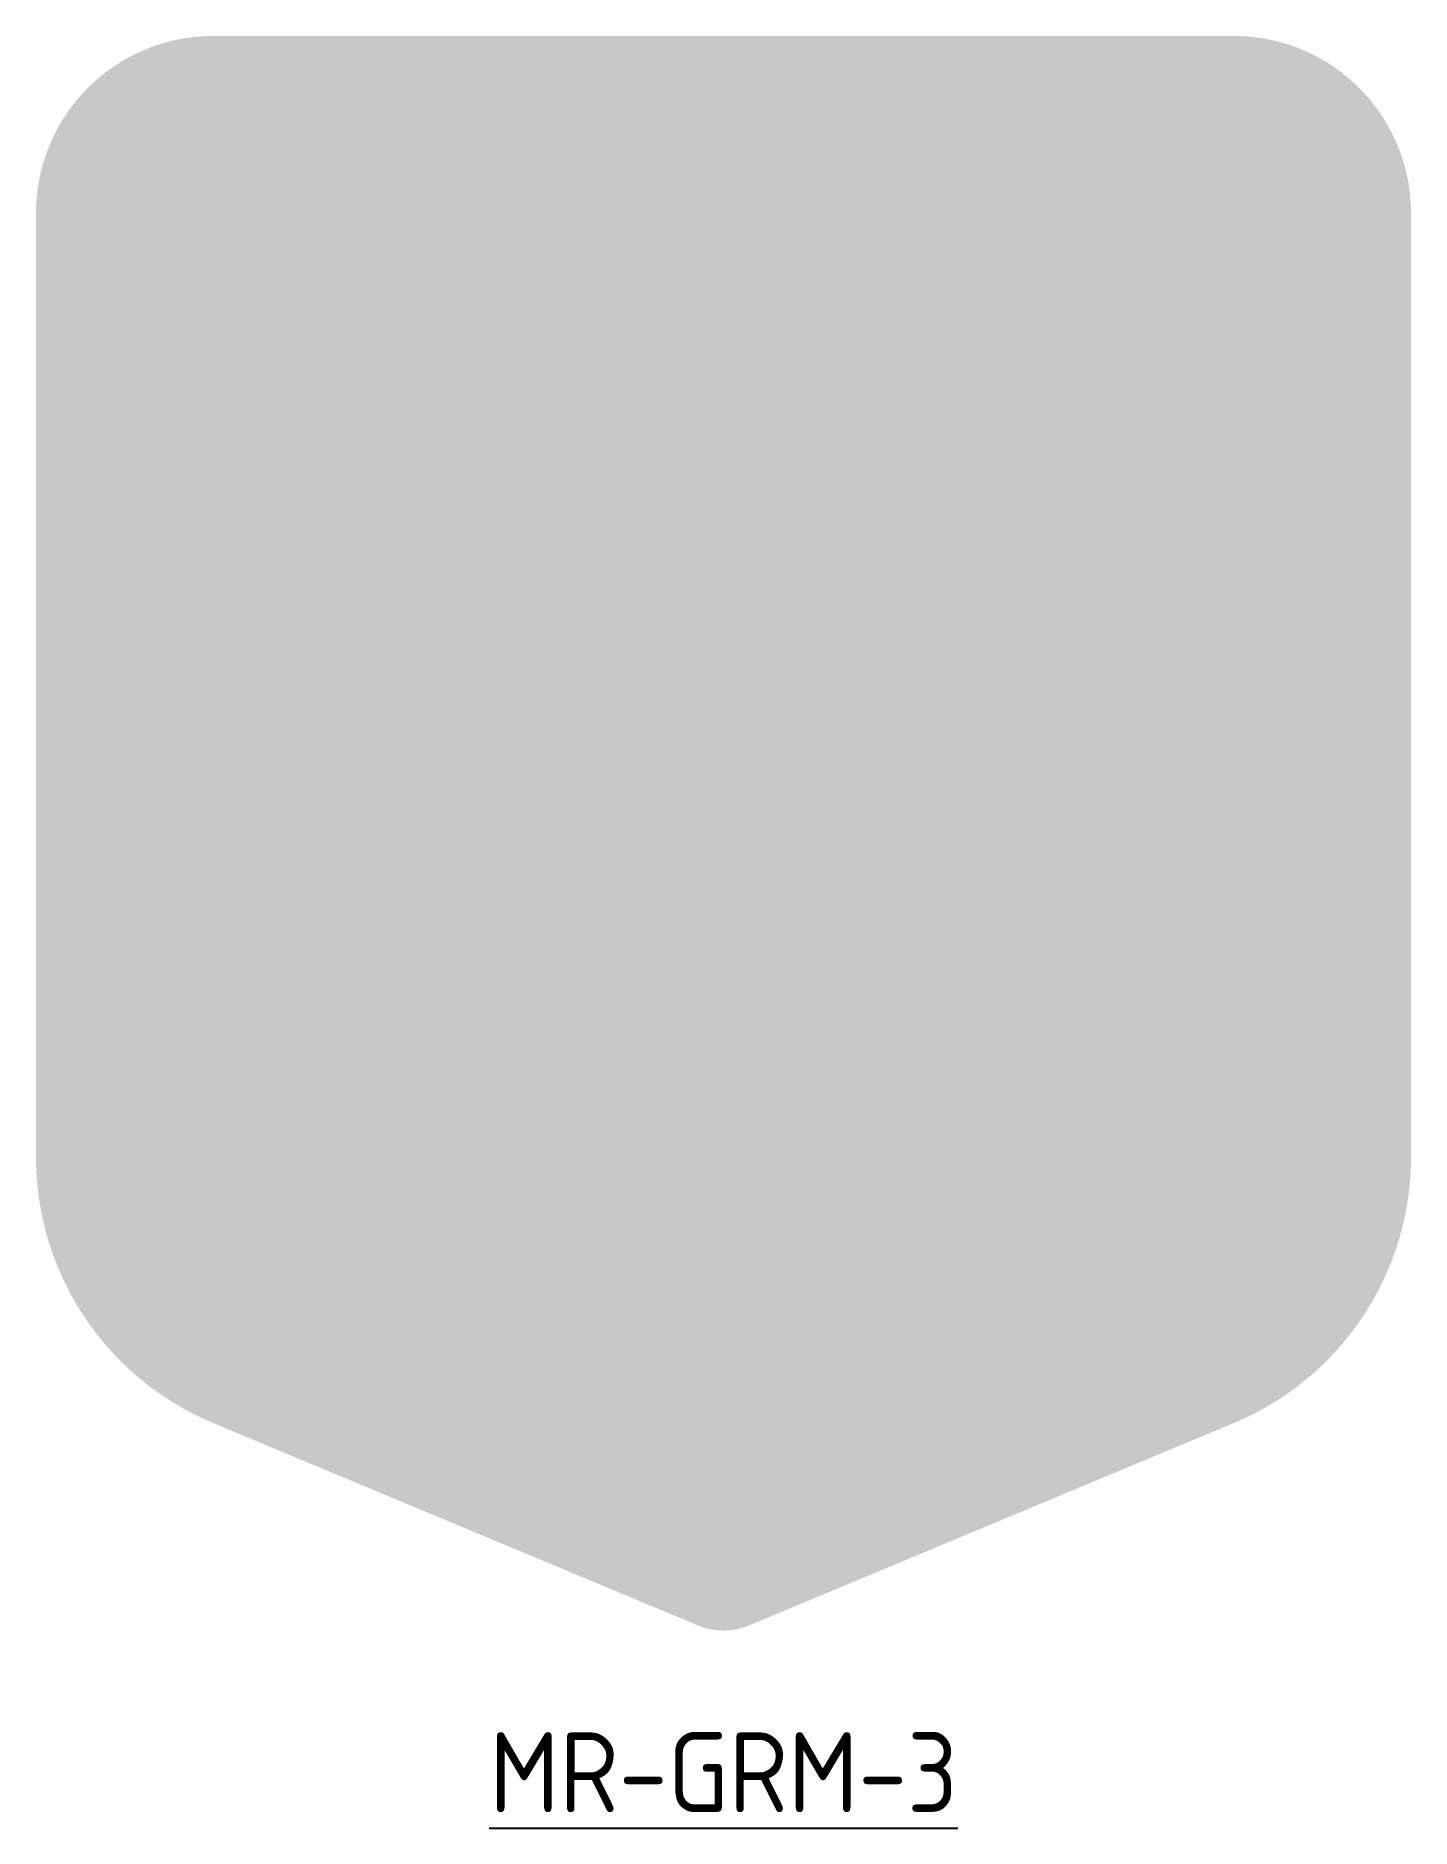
# Model space of a CAD drawing. Extents: x -25.8 to 25.8, y -7.2 to 60.
import ezdxf

# ---------------------------------------------------------------- set-up
doc = ezdxf.new("R2010")
doc.units = 0
doc.layers.add('_GREEN', color=96, linetype='Continuous')
doc.layers.add('T35', color=3, linetype='Continuous')
doc.layers.add('_YELLOW', color=7, linetype='Continuous', true_color=0xfedb00)
doc.styles.add('T35', font='isocp2.shx', dxfattribs={"height": 3.5})

msp = doc.modelspace()

# ---------------------------------------------------------------- hatches: boundary and pattern name
at = {"layer": '_GREEN'}
h = msp.add_hatch(color=256, dxfattribs=at)
h.dxf.hatch_style = 1
h.paths.add_polyline_path([(20.07, 45.492), (17.742, 45.492), (17.742, 53.687), (16.531, 53.687), (16.531, 44.375), (20.07, 44.375)], flags=16)
h.paths.add_polyline_path([(-15.874, 44.375), (-15.874, 53.687), (-17.084, 53.687), (-17.084, 48.938), (-18.601, 53.687), (-19.878, 53.687), (-19.878, 44.375), (-18.667, 44.375), (-18.667, 49.915), (-16.898, 44.375)], flags=16)
h.paths.add_polyline_path([(-12.829, 46.843), (-13.335, 44.375), (-14.57, 44.375), (-12.661, 53.687), (-11.451, 53.687), (-9.542, 44.375), (-10.778, 44.375), (-11.284, 46.843)], flags=16)
h.paths.add_polyline_path([(-6.609, 52.523), (-6.609, 44.375), (-7.819, 44.375), (-7.819, 52.523), (-8.983, 52.523), (-8.983, 53.687), (-5.445, 53.687), (-5.445, 52.523)], flags=16)
h.paths.add_polyline_path([(-4.141, 53.687), (-2.931, 53.687), (-2.931, 44.375), (-4.141, 44.375)], flags=16)
edge = h.paths.add_edge_path(flags=16)
edge.add_arc((-12.542, 49.015), 15.665, 347.54513, 372.45487)
edge.add_arc((0.98, 52.001), 1.816, 12.45487, 167.54513)
edge.add_arc((14.503, 49.015), 15.665, 167.54513, 192.45487)
edge.add_arc((0.98, 46.028), 1.816, 192.45487, 347.54513)
h.paths.add_polyline_path([(8.895, 44.375), (8.895, 53.687), (7.685, 53.687), (7.685, 48.938), (6.168, 53.687), (4.891, 53.687), (4.891, 44.375), (6.102, 44.375), (6.102, 49.915), (7.871, 44.375)], flags=16)
h.paths.add_polyline_path([(11.941, 46.843), (11.435, 44.375), (10.199, 44.375), (12.108, 53.687), (13.319, 53.687), (15.227, 44.375), (13.992, 44.375), (13.486, 46.843)], flags=16)
edge = h.paths.add_edge_path(flags=16)
edge.add_line((4.773, 42.719), (4.773, 12.788))
edge.add_line((4.773, 12.788), (-0.615, 12.788))
edge.add_line((-0.615, 12.788), (-0.615, 35.236))
edge.add_line((-0.615, 35.236), (-4.207, 35.236))
edge.add_line((-4.207, 35.236), (-4.207, 39.426))
edge.add_arc((-4.207, 43.031), 3.605, 270, 355.02089)
edge.add_line((-0.615, 42.719), (4.773, 42.719))
edge = h.paths.add_edge_path()
edge.add_arc((14.965, 17.963), 6.818, 292.66771, 360)
edge.add_line((21.783, 17.963), (21.783, 53.349))
edge.add_arc((19.122, 53.349), 2.66, 0, 90)
edge.add_line((19.122, 56.009), (-19.122, 56.009))
edge.add_arc((-19.122, 53.349), 2.66, 90, 180)
edge.add_line((-21.783, 53.349), (-21.783, 17.963))
edge.add_arc((-14.965, 17.963), 6.818, 180, 247.33229)
edge.add_line((-17.593, 11.672), (0, 4.325))
edge.add_line((0, 4.325), (17.593, 11.672))
h = msp.add_hatch(color=256, dxfattribs=at)
h.dxf.hatch_style = 1
h.paths.add_polyline_path([(13.238, 48.053), (12.713, 50.611), (12.189, 48.053)])
h.paths.add_polyline_path([(-11.532, 48.053), (-12.056, 50.611), (-12.581, 48.053)])
edge = h.paths.add_edge_path()
edge.add_arc((-12.542, 49.015), 14.454, 347.54513, 372.45487)
edge.add_arc((0.98, 52.001), 0.605, 12.45487, 167.54513)
edge.add_arc((14.503, 49.015), 14.454, 167.54513, 192.45487)
edge.add_arc((0.98, 46.028), 0.605, 192.45487, 347.54513)
at = {"layer": '_YELLOW'}
h = msp.add_hatch(color=256, dxfattribs=at)
h.dxf.hatch_style = 1
edge = h.paths.add_edge_path()
edge.add_arc((14.965, 17.963), 10.808, 292.66771, 360)
edge.add_line((25.774, 17.963), (25.774, 53.349))
edge.add_arc((19.122, 53.349), 6.651, 0, 90)
edge.add_line((19.122, 60), (-19.122, 60))
edge.add_arc((-19.122, 53.349), 6.651, 90, 180)
edge.add_line((-25.774, 53.349), (-25.774, 17.963))
edge.add_arc((-14.965, 17.963), 10.808, 180, 247.33229)
edge.add_line((-19.131, 7.99), (-0.961, 0.401))
edge.add_arc((0, 2.703), 2.494, 247.33229, 292.66771)
edge.add_line((0.961, 0.401), (19.131, 7.99))
edge = h.paths.add_edge_path(flags=16)
edge.add_arc((14.965, 17.963), 6.818, 292.66771, 360)
edge.add_line((21.783, 17.963), (21.783, 53.349))
edge.add_arc((19.122, 53.349), 2.66, 0, 90)
edge.add_line((19.122, 56.009), (-19.122, 56.009))
edge.add_arc((-19.122, 53.349), 2.66, 90, 180)
edge.add_line((-21.783, 53.349), (-21.783, 17.963))
edge.add_arc((-14.965, 17.963), 6.818, 180, 247.33229)
edge.add_line((-17.593, 11.672), (0, 4.325))
edge.add_line((0, 4.325), (17.593, 11.672))
h = msp.add_hatch(color=256, dxfattribs=at)
h.dxf.hatch_style = 1
h.paths.add_polyline_path([(-15.874, 44.375), (-15.874, 53.687), (-17.084, 53.687), (-17.084, 48.938), (-18.601, 53.687), (-19.878, 53.687), (-19.878, 44.375), (-18.667, 44.375), (-18.667, 49.915), (-16.898, 44.375)])
h.paths.add_polyline_path([(-12.829, 46.843), (-13.335, 44.375), (-14.57, 44.375), (-12.661, 53.687), (-11.451, 53.687), (-9.542, 44.375), (-10.778, 44.375), (-11.284, 46.843)])
h.paths.add_polyline_path([(-6.609, 52.523), (-6.609, 44.375), (-7.819, 44.375), (-7.819, 52.523), (-8.983, 52.523), (-8.983, 53.687), (-5.445, 53.687), (-5.445, 52.523)])
h.paths.add_polyline_path([(-4.141, 53.687), (-2.931, 53.687), (-2.931, 44.375), (-4.141, 44.375)])
edge = h.paths.add_edge_path()
edge.add_arc((-12.542, 49.015), 15.665, 347.54513, 372.45487)
edge.add_arc((0.98, 52.001), 1.816, 12.45487, 167.54513)
edge.add_arc((14.503, 49.015), 15.665, 167.54513, 192.45487)
edge.add_arc((0.98, 46.028), 1.816, 192.45487, 347.54513)
h.paths.add_polyline_path([(8.895, 44.375), (8.895, 53.687), (7.685, 53.687), (7.685, 48.938), (6.168, 53.687), (4.891, 53.687), (4.891, 44.375), (6.102, 44.375), (6.102, 49.915), (7.871, 44.375)])
h.paths.add_polyline_path([(11.941, 46.843), (11.435, 44.375), (10.199, 44.375), (12.108, 53.687), (13.319, 53.687), (15.227, 44.375), (13.992, 44.375), (13.486, 46.843)])
h.paths.add_polyline_path([(20.07, 45.492), (17.742, 45.492), (17.742, 53.687), (16.531, 53.687), (16.531, 44.375), (20.07, 44.375)])
h.paths.add_polyline_path([(-11.532, 48.053), (-12.056, 50.611), (-12.581, 48.053)], flags=16)
edge = h.paths.add_edge_path(flags=16)
edge.add_arc((-12.542, 49.015), 14.454, 347.54513, 372.45487)
edge.add_arc((0.98, 52.001), 0.605, 12.45487, 167.54513)
edge.add_arc((14.503, 49.015), 14.454, 167.54513, 192.45487)
edge.add_arc((0.98, 46.028), 0.605, 192.45487, 347.54513)
h.paths.add_polyline_path([(13.238, 48.053), (12.713, 50.611), (12.189, 48.053)], flags=16)
edge = h.paths.add_edge_path()
edge.add_line((4.773, 42.719), (4.773, 12.788))
edge.add_line((4.773, 12.788), (-0.615, 12.788))
edge.add_line((-0.615, 12.788), (-0.615, 35.236))
edge.add_line((-0.615, 35.236), (-4.207, 35.236))
edge.add_line((-4.207, 35.236), (-4.207, 39.426))
edge.add_arc((-4.207, 43.031), 3.605, 270, 355.02089)
edge.add_line((-0.615, 42.719), (4.773, 42.719))

# ---------------------------------------------------------------- texts
at = {"layer": 'T35', "insert": (0, -3.6), "char_height": 3, "attachment_point": 2, "style": 'T35'}
msp.add_mtext('{\\LMR-GRM-3}', dxfattribs=at)

doc.saveas('drawing.dxf')
